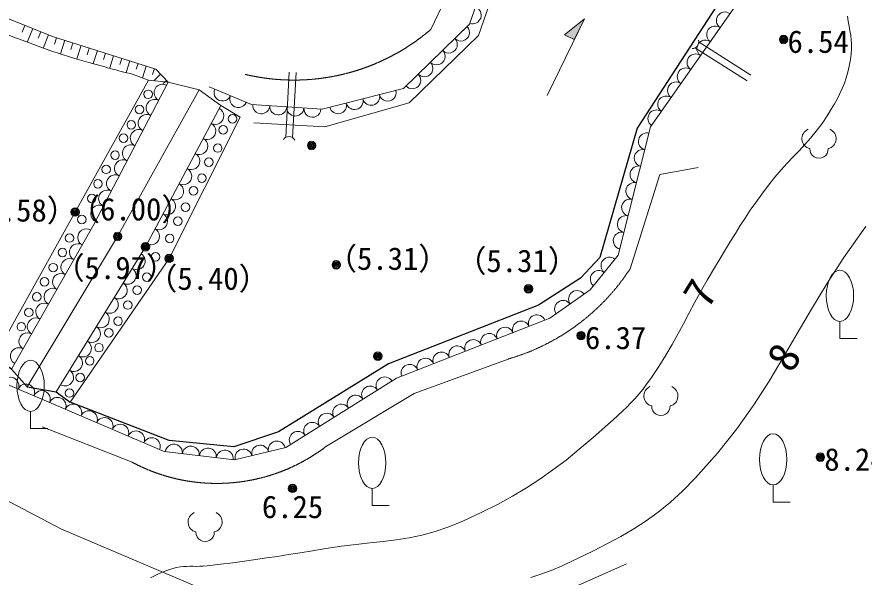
# Model space of a CAD drawing. Units: millimetres, scale not verified. Extents: x -205696 to 203092, y -138500 to 138701.
# Drawn here: x -147406 to -122605, y 272 to 16681 of the extents above; entities that cross this region are included whole.
import ezdxf
from ezdxf.enums import TextEntityAlignment as Align

# ---------------------------------------------------------------- set-up
doc = ezdxf.new("R2010")
doc.units = ezdxf.units.MM
doc.header["$LTSCALE"] = 500
doc.header["$PDMODE"] = 32
doc.header["$PDSIZE"] = 250
doc.linetypes.add('DASHED', pattern=[7.5, 6, -1.5])
doc.linetypes.add('LONG_DASHED_DOTTED', pattern=[15.25, 12, -1.5, 0.25, -1.5])
doc.layers.add('0-0_S-SUV', color=7, linetype='Continuous', lineweight=13)
doc.layers.add('0-3_S-SUV-FRAM', color=7, linetype='Continuous', lineweight=13)
doc.styles.add('ＭＳ ゴシック', font='')
doc.styles.get('ＭＳ ゴシック').set_extended_font_data('MS Gothic')

msp = doc.modelspace()

# ---------------------------------------------------------------- linework, layer by layer
at = {"layer": '0-0_S-SUV'}
for p, q in [((-130792.3, 16630.4), (-131881.8, 14380.3)), ((-144085.8, 15023.4), (-143551.8, 14826.4)), ((-145158.9, 10605.4), (-142979.8, 14771.4)), ((-142070.8, 14542.4), (-144458.8, 10248.4)), ((-141435.8, 14083.4), (-143644.8, 9948.3)), ((-140872.8, 13743.4), (-142949.8, 9608.3)), ((-145158.9, 10605.4), (-147561.9, 6360.3)), ((-147108.9, 5841.3), (-144458.8, 10248.4)), ((-146258.9, 5697.3), (-143644.8, 9948.3)), ((-145843.9, 5393.3), (-142949.8, 9608.3))]:
    msp.add_line(p, q, dxfattribs=at)
at = {"layer": '0-0_S-SUV', "linetype": 'DASHED'}
for p, q in [((-127432.1, 15937.9), (-125918.8, 14979.6)), ((-127539.1, 15768.9), (-126025.8, 14810.7)), ((-139535.6, 13159.6), (-139435.3, 15064.2)), ((-139335.9, 13149.1), (-139235.5, 15053.7))]:
    msp.add_line(p, q, dxfattribs=at)
at = {"layer": '0-0_S-SUV', "linetype": 'LONG_DASHED_DOTTED'}
msp.add_line((-146670.9, 4677.3), (-144033.9, 3636.2), dxfattribs=at)
at = {"layer": '0-0_S-SUV'}
for points in [[(-141778.8, 14629.4), (-140535.8, 14112.4), (-138472.7, 13976.4), (-136084.7, 14584.4), (-134156.7, 16466.4), (-131005.6, 25494.5), (-130208.6, 27109.6)], [(-140468.8, 13583.4), (-138394.7, 13463.4), (-135921.7, 14164.4), (-133892.7, 16138.4), (-130540.6, 25793.5)], [(-125933.5, 17642.4), (-128852.6, 13459.4), (-129805.6, 9702.3), (-130620.6, 8688.3), (-131800.7, 7852.3), (-136291.7, 6102.3), (-139531.8, 4070.2), (-141036.8, 3705.2), (-143096.8, 3949.3), (-147963.9, 6032.3)], [(-148962.9, 16655.5), (-148420.2, 16448), (-147946.7, 16265.1), (-147527.1, 16102.9), (-147146.4, 15957.4), (-146789.6, 15824.7), (-146441.5, 15700.8), (-146087, 15581.9), (-145711.1, 15463.9), (-145298.7, 15343), (-144834.6, 15215.2), (-144752.4, 15193), (-144679.1, 15173.1), (-144611.9, 15154.7), (-144548.1, 15137.4), (-144485, 15120.5), (-144420, 15103.6), (-144350.3, 15086), (-144273.1, 15067.1), (-144185.9, 15046.5), (-144085.8, 15023.4)], [(-123093.1, 16703.4), (-123067.1, 16554.3), (-123041.2, 16413.5), (-123017.2, 16278.4), (-122996.5, 16146.2), (-122981, 16014.1), (-122972.2, 15879.2), (-122971.8, 15738.8), (-122981.6, 15590.2), (-123003.2, 15430.5), (-123039.6, 15237.1), (-123081.3, 15059.2), (-123128.7, 14893.5), (-123182.4, 14736.9), (-123243, 14586.3), (-123311.1, 14438.6), (-123387.2, 14290.5), (-123471.9, 14139), (-123565.8, 13980.8), (-123669.4, 13812.9), (-123836.3, 13561.1), (-124002.7, 13336.5), (-124169.5, 13132.8), (-124337.2, 12943.5), (-124506.7, 12762.2), (-124678.5, 12582.7), (-124853.5, 12398.4), (-125032.3, 12202.9), (-125215.5, 11989.9), (-125403.9, 11753.1), (-125598.8, 11492.8), (-125775.1, 11248.6), (-125936.6, 11015.7), (-126087.3, 10789.8), (-126231.1, 10566.4), (-126372, 10341), (-126513.9, 10109), (-126660.7, 9866.1)], [(-148073.9, 6710.3), (-143551.8, 14826.4), (-142979.8, 14771.4)], [(-140872.8, 13743.4), (-141435.8, 14083.4), (-142070.8, 14542.4), (-142979.8, 14771.4)], [(-127915.9, 2792.5), (-127547.6, 3165.3), (-126893.6, 3900.9), (-126329, 4615.1), (-125833.6, 5315.3), (-125387.7, 6008.7), (-124971.2, 6702.7), (-124564.1, 7404.6), (-124146.5, 8121.6), (-123698.4, 8861.3), (-123199.9, 9630.7), (-122630.9, 10437.3), (-122551.9, 10543)], [(-126660.7, 9866.1), (-126816.2, 9607.8), (-126984.6, 9329.4), (-127198.7, 8967.8), (-127390.3, 8628.6), (-127565.6, 8306.4), (-127730.5, 7996), (-127891.4, 7692.3), (-128054.4, 7389.8), (-128225.6, 7083.5), (-128411.1, 6768), (-128617.2, 6438.1), (-128850, 6088.5), (-128970, 5919.3), (-129086.3, 5766.2), (-129200.8, 5626), (-129315.3, 5495.5), (-129431.8, 5371.6), (-129552.1, 5251), (-129678.2, 5130.6), (-129811.8, 5007.2), (-129955, 4877.6), (-130109.5, 4738.7), (-130537.2, 4359.8), (-130941.4, 4015.4), (-131330.4, 3700.6), (-131712.6, 3410.6), (-132096.4, 3140.6), (-132490.1, 2885.7), (-132902.1, 2641.2), (-133340.7, 2402.1), (-133814.3, 2163.6), (-134331.2, 1921), (-134756.9, 1743.5), (-135160.4, 1605.9), (-135548.1, 1501.2), (-135926.6, 1422.5), (-136302.3, 1362.9), (-136681.7, 1315.4), (-137071.2, 1273.1)], [(-122810.5, 7262.2), (-123310.5, 7262.2), (-123310.5, 7762.2)], [(-146505.9, 4622.3), (-147005.9, 4622.3), (-147005.9, 5122.3)], [(-136503.8, 2368.2), (-137003.8, 2368.2), (-137003.8, 2868.2)], [(-132362.8, 263.7), (-132069.4, 355.4), (-131764.5, 466.2), (-131445.7, 604.5), (-130970.4, 830.3), (-130528.3, 1043.6), (-130114.1, 1251.7), (-129722.4, 1461.6), (-129348, 1680.7), (-128985.5, 1916.1), (-128629.5, 2175.1), (-128274.7, 2464.8), (-127915.9, 2792.5)], [(-124768.6, 2470.2), (-125268.6, 2470.2), (-125268.6, 2970.2)], [(-137071.2, 1273.1), (-137477.4, 1229.1), (-137906.7, 1176.4), (-138365.6, 1108.1), (-138754.7, 1044), (-139115.3, 985), (-139454.7, 930.3), (-139780, 879.1), (-140098.4, 830.6), (-140417, 784), (-140743.1, 738.6), (-141083.9, 693.5), (-141446.4, 648), (-141838, 601.3), (-141950.8, 591.1), (-142056.2, 586.6), (-142155.9, 585.8), (-142251.7, 586.7), (-142345.3, 587.5), (-142438.4, 586.2), (-142532.8, 580.8), (-142630.3, 569.4), (-142732.6, 550.2), (-142841.5, 521), (-142966.2, 480.3), (-143083.3, 437.7), (-143193.6, 393.1), (-143298.2, 346.7), (-143398, 298.3), (-143494, 248.1)]]:
    msp.add_lwpolyline(points, dxfattribs=at)
at = {"layer": '0-0_S-SUV', "linetype": 'LONG_DASHED_DOTTED'}
for points in [[(-135287.7, 16316.4), (-134619.7, 17717.4), (-131236.6, 27102.6)], [(-129456.6, 9301.3), (-128581.6, 12062.3), (-127457.6, 12269.3)], [(-138387.8, 4073.2), (-135774.7, 5647.3), (-133027.7, 6659.3)], [(-152713, 2390.3), (-151093, 3138.3), (-149354.9, 3380.3), (-146123.9, 1688.2), (-141215.8, -397.8), (-138031.8, -1325.8), (-134513.7, -1011.9), (-131073.7, -17.8), (-129558.7, 656.2)]]:
    msp.add_lwpolyline(points, dxfattribs=at)
at = {"layer": '0-0_S-SUV', "lineweight": 25}
for points in [[(-126419.5, 17783.4), (-129243.6, 13423.4), (-130342.6, 9634.3), (-130905.6, 9025.3), (-132140.7, 8238.3), (-136523.7, 6521.3), (-139748.8, 4525.2), (-141056.8, 4086.2), (-142946.8, 4275.3), (-145843.9, 5393.3)], [(-147108.9, 5841.3), (-147561.9, 6360.3), (-148073.9, 6710.3)], [(-147108.9, 5841.3), (-146258.9, 5697.3), (-145843.9, 5393.3)]]:
    msp.add_lwpolyline(points, dxfattribs=at)
at = {"layer": '0-0_S-SUV'}
msp.add_lwpolyline([(-130792.3, 16630.4), (-131373.8, 16156.8), (-131088.5, 16018.6)], close=True, dxfattribs=at)
for centre, radius in [((-124960.5, 16022.4), 125), ((-124960.5, 16022.4), 100), ((-124960.5, 16022.4), 75), ((-124960.5, 16022.4), 50), ((-124960.5, 16022.4), 25), ((-124960.5, 16022.4), 10), ((-143565.3, 14414.4), 125), ((-143818.1, 13968.3), 125), ((-144058.9, 13519.3), 125), ((-141095.5, 13697.5), 125), ((-141367.6, 13371.9), 125), ((-144289.4, 13129.2), 125), ((-141528.2, 12840), 125), ((-138778.8, 12914.4), 125), ((-138778.8, 12914.4), 100), ((-138778.8, 12914.4), 75), ((-138778.8, 12914.4), 50), ((-138778.8, 12914.4), 25), ((-138778.8, 12914.4), 10), ((-144534.7, 12629.7), 125), ((-141789.1, 12428.5), 125), ((-144793.4, 12214.9), 125), ((-145034.2, 11791.1), 125), ((-141989.8, 11956.8), 125), ((-142238.2, 11588.9), 125), ((-145217.1, 11362.9), 125), ((-142472.4, 11107.1), 125), ((-145703.2, 10965.3), 125), ((-145703.2, 10965.3), 100), ((-145703.2, 10965.3), 75), ((-145703.2, 10965.3), 50), ((-145703.2, 10965.3), 25), ((-145703.2, 10965.3), 10), ((-145507, 10747.4), 125), ((-142693.2, 10699), 125), ((-145868.3, 10203.3), 125), ((-144458.8, 10248.4), 125), ((-144458.8, 10248.4), 100), ((-144458.8, 10248.4), 75), ((-144458.8, 10248.4), 50), ((-144458.8, 10248.4), 25), ((-144458.8, 10248.4), 10), ((-142934, 10190.6), 125), ((-143644.8, 9948.3), 125), ((-143644.8, 9948.3), 100), ((-143644.8, 9948.3), 75), ((-143644.8, 9948.3), 50), ((-143644.8, 9948.3), 25), ((-143644.8, 9948.3), 10), ((-146075.7, 9780.3), 125), ((-143348.8, 9652.8), 125), ((-142949.8, 9608.3), 125), ((-142949.8, 9608.3), 100), ((-142949.8, 9608.3), 75), ((-146347.8, 9337.2), 125), ((-142949.8, 9608.3), 50), ((-142949.8, 9608.3), 25), ((-142949.8, 9608.3), 10), ((-138056.5, 9416.2), 125), ((-138056.5, 9416.2), 100), ((-138056.5, 9416.2), 75), ((-138056.5, 9416.2), 50), ((-138056.5, 9416.2), 25), ((-138056.5, 9416.2), 10), ((-143603.1, 9057.3), 125), ((-146599.8, 8922.4), 125), ((-143884.1, 8676), 125), ((-132427.7, 8713.3), 125), ((-132427.7, 8713.3), 100), ((-132427.7, 8713.3), 75), ((-132427.7, 8713.3), 50), ((-132427.7, 8713.3), 25), ((-132427.7, 8713.3), 10), ((-146822.8, 8480.8), 125), ((-144158.4, 8241.1), 125), ((-147059.2, 8025.9), 125), ((-147277.8, 7606.6), 125), ((-144446.1, 7766.1), 125), ((-144714.3, 7424.9), 125), ((-130890.6, 7344.3), 125), ((-130890.6, 7344.3), 100), ((-130890.6, 7344.3), 75), ((-130890.6, 7344.3), 50), ((-130890.6, 7344.3), 25), ((-130890.6, 7344.3), 10), ((-145004.2, 6992.2), 125), ((-145276.3, 6604.2), 125), ((-136842.7, 6741.3), 125), ((-136842.7, 6741.3), 100), ((-136842.7, 6741.3), 75), ((-136842.7, 6741.3), 50), ((-136842.7, 6741.3), 25), ((-136842.7, 6741.3), 10), ((-145557.3, 6118), 125), ((-145869.5, 5663), 125), ((-123884.6, 3782.2), 125), ((-123884.6, 3782.2), 100), ((-123884.6, 3782.2), 75), ((-123884.6, 3782.2), 50), ((-123884.6, 3782.2), 25), ((-123884.6, 3782.2), 10), ((-139337.8, 2870.2), 125), ((-139337.8, 2870.2), 100), ((-139337.8, 2870.2), 75), ((-139337.8, 2870.2), 50), ((-139337.8, 2870.2), 25), ((-139337.8, 2870.2), 10)]:
    msp.add_circle(centre, radius, dxfattribs=at)
for centre, radius, start, end in [((-134064, 16731.8), 250, 250.75954, 70.75954), ((-126677.7, 16576), 250, 55.09154, 235.09154), ((-134405.1, 16223.9), 250, 224.30809, 44.30809), ((-126963.9, 16165.9), 250, 55.0913, 235.09178), ((-134762.9, 15874.7), 250, 224.30809, 44.30809), ((-127638.9, 15948.3), 194.2, 270.29086, 14.45631), ((-127250, 15755.9), 250, 55.0913, 235.09178), ((-135120.7, 15525.4), 250, 224.30809, 44.30809), ((-127536.1, 15345.9), 250, 55.09182, 235.09126), ((-135478.5, 15176.1), 250, 224.30809, 44.30809), ((-127822.3, 14935.8), 250, 55.09182, 235.09126), ((-135836.3, 14826.9), 250, 224.30846, 44.30772), ((-143142.4, 14460.6), 250, 62.38807, 242.3885), ((-128108.4, 14525.8), 250, 55.09154, 235.09154), ((-141388.1, 14466.9), 250, 157.41597, 337.41597), ((-137036.5, 14342.1), 250, 194.28419, 14.28419), ((-136551.9, 14465.4), 250, 194.28388, 14.2845), ((-143374.1, 14017.5), 250, 62.38858, 242.38799), ((-140926.5, 14274.9), 250, 157.41597, 337.41597), ((-138005.5, 14095.3), 250, 194.28441, 14.28397), ((-137521, 14218.7), 250, 194.28419, 14.28419), ((-128394.5, 14115.8), 250, 55.0913, 235.09178), ((-141597.9, 13779.9), 250, 241.88779, 61.88779), ((-140252.6, 14093.7), 250, 176.22814, 356.22814), ((-139753.7, 14060.8), 250, 176.22814, 356.22814), ((-139254.8, 14027.9), 250, 176.22814, 356.22814), ((-138755.9, 13995.1), 250, 176.22806, 356.22822), ((-128680.7, 13705.7), 250, 55.09154, 235.09154), ((-143605.9, 13574.5), 250, 62.38829, 242.38829), ((-141833.5, 13338.9), 250, 241.88779, 61.88779), ((-143837.6, 13131.4), 250, 62.38829, 242.38829), ((-139446.1, 12981.7), 194.1, 28.27073, 145.61151), ((-128960.3, 13034.8), 250, 75.76639, 255.76639), ((-124124.5, 13114.9), 299.4, 113.44818, 257.28162), ((-123723, 13114.9), 299.4, 282.71802, 66.55145), ((-144069.3, 12688.4), 250, 62.38829, 242.38829), ((-142069.1, 12897.9), 250, 241.88779, 61.88779), ((-142304.7, 12456.9), 250, 241.88779, 61.88779), ((-129083.2, 12550.1), 250, 75.76623, 255.76654), ((-123923.7, 12806.7), 267.2, 176.52841, 3.47123), ((-144301.1, 12245.3), 250, 62.38829, 242.38829), ((-142540.3, 12015.9), 250, 241.88779, 61.88779), ((-129206.2, 12065.5), 250, 75.76639, 255.76639), ((-144532.8, 11802.3), 250, 62.38829, 242.38829), ((-142775.9, 11574.9), 250, 241.88779, 61.88779), ((-129329.1, 11580.8), 250, 75.76639, 255.76639), ((-144764.5, 11359.2), 250, 62.38822, 242.38835), ((-144996.3, 10916.2), 250, 62.38829, 242.38829), ((-143011.5, 11133.8), 250, 241.88799, 61.88759), ((-129452.1, 11096.2), 250, 75.76639, 255.76639), ((-143247.1, 10692.8), 250, 241.88779, 61.88779), ((-129575, 10611.5), 250, 75.76639, 255.76639), ((-145375.1, 10223.3), 250, 60.48658, 240.48658), ((-143482.7, 10251.8), 250, 241.88779, 61.88779), ((-129697.9, 10126.9), 250, 75.76665, 255.76612), ((-145621.4, 9788.2), 250, 60.48636, 240.4868), ((-143904.2, 9526.5), 250, 238.41187, 58.41187), ((-145867.8, 9353.1), 250, 60.48658, 240.48658), ((-130056.5, 9390.2), 250, 51.20932, 231.20932), ((-144166.1, 9100.6), 250, 238.41187, 58.41187), ((-130369.8, 9000.4), 250, 51.20932, 231.20932), ((-146114.1, 8918), 250, 60.48658, 240.48658), ((-146360.4, 8482.8), 250, 60.48636, 240.4868), ((-144428.1, 8674.7), 250, 238.41187, 58.41187), ((-144690, 8248.7), 250, 238.41187, 58.41187), ((-131006.7, 8414.8), 250, 35.31642, 215.31642), ((-146606.7, 8047.7), 250, 60.48658, 240.48658), ((-131414.6, 8125.8), 250, 35.31642, 215.31642), ((-144951.9, 7822.8), 250, 238.41155, 58.41219), ((-132182.7, 7703.4), 250, 21.2891, 201.2891), ((-146853, 7612.6), 250, 60.48648, 240.48669), ((-132648.6, 7521.9), 250, 21.28929, 201.28891), ((-145213.8, 7396.9), 250, 238.41155, 58.41219), ((-133114.4, 7340.3), 250, 21.2891, 201.2891), ((-147099.3, 7177.5), 250, 60.48658, 240.48658), ((-134046.2, 6977.3), 250, 21.2891, 201.2891), ((-133580.3, 7158.8), 250, 21.2891, 201.2891), ((-147345.6, 6742.3), 250, 60.48688, 240.48629), ((-145475.7, 6971), 250, 238.41187, 58.41187), ((-134512.1, 6795.7), 250, 21.2891, 201.2891), ((-145737.6, 6545.1), 250, 238.41187, 58.41187), ((-134978, 6614.2), 250, 21.2891, 201.2891), ((-135909.7, 6251.1), 250, 21.2891, 201.2891), ((-135443.8, 6432.7), 250, 21.2891, 201.2891), ((-145999.5, 6119.1), 250, 238.41187, 58.41187), ((-147598.9, 5876.1), 250, 336.82965, 156.82965), ((-136641, 5883.2), 250, 32.09413, 212.09413), ((-147139.2, 5679.3), 250, 336.82937, 156.82993), ((-146679.6, 5482.6), 250, 336.82965, 156.82965), ((-137064.6, 5617.6), 250, 32.09413, 212.09413), ((-128753.5, 5576.8), 299.4, 113.44818, 257.28162), ((-128352, 5576.8), 299.4, 282.71802, 66.55145), ((-146219.9, 5285.9), 250, 336.82965, 156.82965), ((-137488.2, 5351.9), 250, 32.09413, 212.09413), ((-145760.2, 5089.1), 250, 336.82965, 156.82965), ((-137911.8, 5086.3), 250, 32.09413, 212.09413), ((-128552.8, 5268.6), 267.2, 176.52841, 3.47123), ((-145300.5, 4892.4), 250, 336.82965, 156.82965), ((-138335.4, 4820.6), 250, 32.09413, 212.09413), ((-144840.9, 4695.7), 250, 336.82965, 156.82965), ((-144381.2, 4498.9), 250, 336.82965, 156.82965), ((-138758.9, 4554.9), 250, 32.09413, 212.09413), ((-143921.5, 4302.2), 250, 336.82965, 156.82965), ((-139182.5, 4289.3), 250, 32.09413, 212.09413), ((-143461.9, 4105.5), 250, 336.82965, 156.82965), ((-139798.4, 4005.6), 250, 13.63261, 193.63192), ((-142811.6, 3915.5), 250, 353.2448, 173.2448), ((-142315.1, 3856.7), 250, 353.2448, 173.2448), ((-141818.6, 3797.8), 250, 353.24507, 173.24453), ((-141322, 3739), 250, 353.24511, 173.24449), ((-140770.2, 3769.9), 250, 13.63226, 193.63226), ((-140284.3, 3887.7), 250, 13.63226, 193.63226), ((-142098.6, 1885), 299.4, 113.44818, 257.28162), ((-141697.1, 1885), 299.4, 282.71802, 66.55145), ((-141897.8, 1576.8), 267.2, 176.52841, 3.47123)]:
    msp.add_arc(centre, radius, start, end, dxfattribs=at)
at = {"layer": '0-0_S-SUV', "linetype": 'LONG_DASHED_DOTTED'}
for centre, radius, start, end in [((-139298.6, 20990.8), 6159.4, 256.63085, 310.63123), ((-134786.4, 12770.8), 6359.5, 286.05404, 326.93728), ((-141553.3, 8280.1), 5264.8, 241.89079, 306.96058)]:
    msp.add_arc(centre, radius, start, end, dxfattribs=at)
at = {"layer": '0-0_S-SUV'}
for centre in [(-123310.5, 8512.3), (-147005.9, 5872.3), (-125268.6, 3720.2), (-137003.8, 3618.2)]:
    msp.add_ellipse(centre, major_axis=(0, 750), ratio=0.533333, dxfattribs=at)
for p in [(-124960.5, 16022.4), (-138778.8, 12914.4), (-145703.2, 10965.3), (-144458.8, 10248.4), (-143644.8, 9948.3), (-142949.8, 9608.3), (-138056.5, 9416.2), (-132427.7, 8713.3), (-130890.6, 7344.3), (-136842.7, 6741.3), (-123884.6, 3782.2), (-139337.8, 2870.2)]:
    msp.add_point(p, dxfattribs=at)
msp.add_solid([(-130792.3, 16630.4), (-131373.8, 16156.8), (-131088.5, 16018.6)], dxfattribs=at)
at = {"layer": '0-3_S-SUV-FRAM'}
for p, q in [((-147174.9, 16435), (-147254.7, 16236.2)), ((-146942.9, 16341.9), (-147097.2, 15957.3)), ((-146710.8, 16248.9), (-146788, 16056.6)), ((-146478.8, 16155.8), (-146627.9, 15784.1)), ((-146243.6, 16071.6), (-146304, 15880.7)), ((-146005.2, 15996.2), (-146130.4, 15600.5)), ((-145766.9, 15920.8), (-145829.5, 15723)), ((-145528.5, 15845.4), (-145652.4, 15453.9)), ((-145290.1, 15770), (-145352.1, 15574.3)), ((-145051.8, 15694.6), (-145169.9, 15321.3)), ((-144813.4, 15619.2), (-144872.5, 15432.6)), ((-144575.1, 15543.8), (-144687.4, 15188.7)), ((-144336.7, 15468.4), (-144392.9, 15290.8)), ((-144098.4, 15392.9), (-144204.9, 15056.1)), ((-143860, 15317.5), (-143913.3, 15149.1)), ((-143621.6, 15242.1), (-143732.1, 14892.9)), ((-143383.3, 15166.7), (-143438.5, 14992.1)), ((-143199.5, 15004.3), (-143403.2, 14812.1)), ((-143028, 14822.5), (-143129.8, 14726.4))]:
    msp.add_line(p, q, dxfattribs=at)
for points in [[(-141778.8, 14629.4), (-140535.8, 14112.4), (-138472.7, 13976.4), (-136084.7, 14584.4), (-134156.7, 16466.4), (-131005.6, 25494.5), (-130208.6, 27109.6)], [(-127758.6, 23784.5), (-127560.6, 22305.5), (-125793.5, 19498.4), (-125612.5, 18596.4), (-125933.5, 17642.4), (-128852.6, 13459.4), (-129805.6, 9702.3), (-130620.6, 8688.3), (-131800.7, 7852.3), (-136291.7, 6102.3), (-139531.8, 4070.2), (-141036.8, 3705.2), (-143096.8, 3949.3), (-147963.9, 6032.3)], [(-148799.2, 17086.5), (-146363.8, 16109.7), (-143339.7, 15152.9), (-142979.8, 14771.4)], [(-142979.8, 14771.4), (-145158.9, 10605.4), (-147561.9, 6360.3)], [(-146258.9, 5697.3), (-143644.8, 9948.3), (-141435.8, 14083.4)]]:
    msp.add_lwpolyline(points, dxfattribs=at)

# ---------------------------------------------------------------- texts
at = {"layer": '0-0_S-SUV', "style": 'ＭＳ ゴシック'}
for s, p in [('6.54', (-124845.7, 15430.5)), ('（5.58）', (-149226.9, 10488.6)), ('（6.00）', (-145871.3, 10520.9)), ('（5.31）', (-138349.7, 9074.1)), ('（5.31）', (-134560.9, 9007.8)), ('（5.97）', (-146325, 8802.7)), ('（5.40）', (-143608.7, 8488.3)), ('6.37', (-130775.8, 6752.4)), ('8.24', (-123769.7, 3190.4)), ('6.25', (-140234.5, 1800.1))]:
    msp.add_text(s, height=659.8, dxfattribs=at).set_placement(p, align=Align.BOTTOM_LEFT)
for s, rotation, p in [('7', 58.255, (-126952.7, 7935.4)), ('8', 58.556, (-124495.8, 6070.7))]:
    msp.add_text(s, height=916.4, rotation=rotation, dxfattribs=at).set_placement(p, align=Align.BOTTOM_LEFT)

doc.saveas('drawing.dxf')
